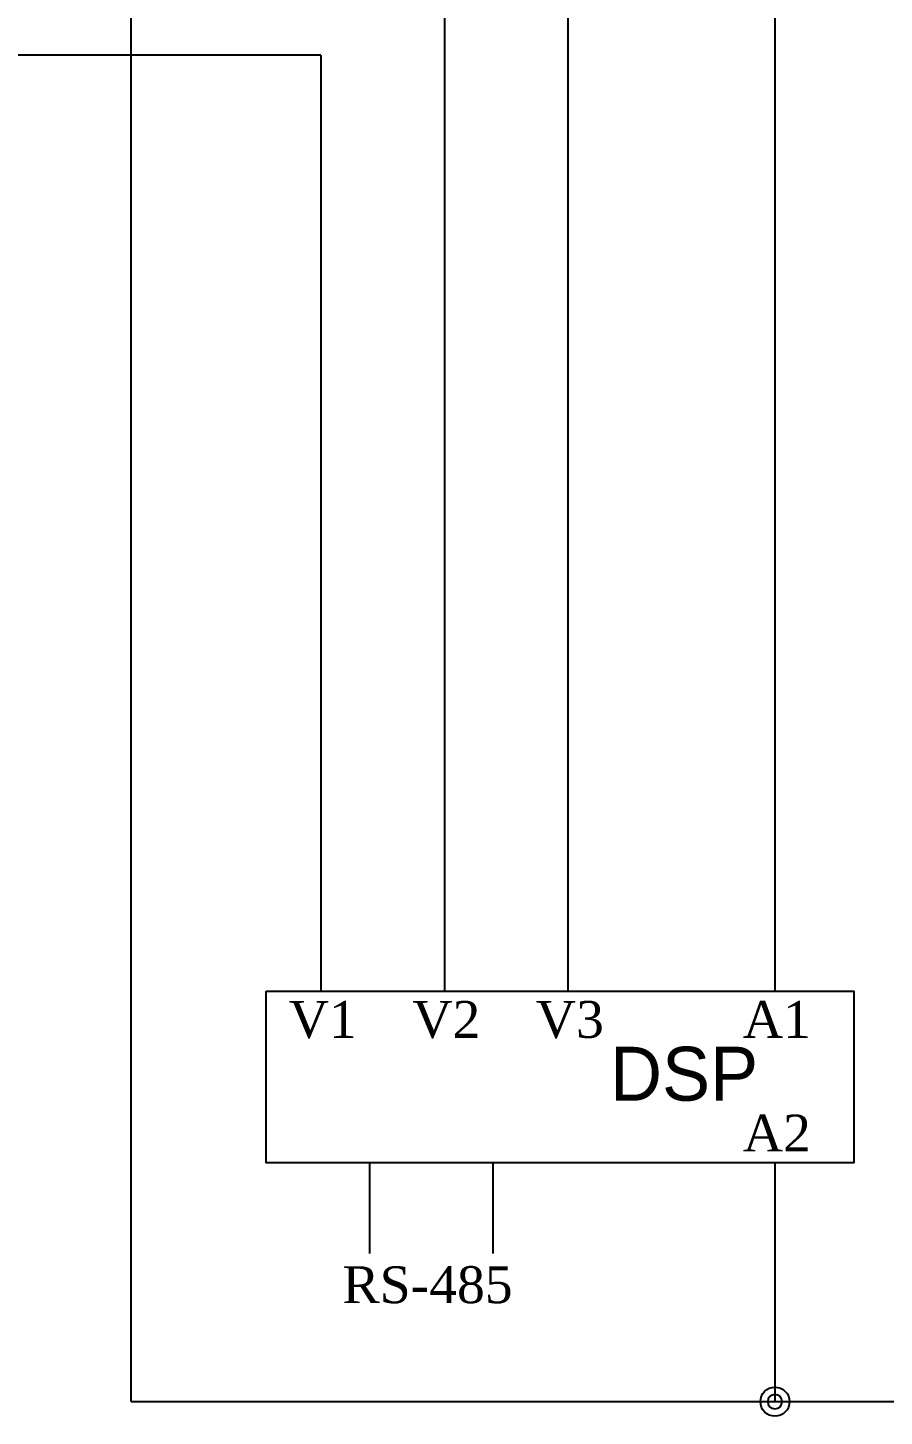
# Model space of a CAD drawing. Header units: millimetres. Extents: x 19 to 859, y 22 to 702.
# Drawn here: x 528.3 to 573.7, y 406.5 to 480 of the extents above; entities that cross this region are included whole.
import ezdxf

# ---------------------------------------------------------------- set-up
doc = ezdxf.new("R2010")
doc.units = ezdxf.units.MM
doc.layers.add('4', color=133, linetype='Continuous')
doc.layers.add('ASHADE', color=7, linetype='Continuous')
doc.styles.add('ghs', font='NGULIM.TTF')
doc.styles.add('HCM', font='batang.ttc')

msp = doc.modelspace()

# ---------------------------------------------------------------- linework, layer by layer
msp.add_lwpolyline([(540.97, 428.98), (572.112, 428.98), (572.112, 419.888), (540.97, 419.888)], close=True)
at = {"layer": '4', "color": 0}
msp.add_circle((567.931, 407.241), 0.772, dxfattribs=at)
at = {"layer": 'ASHADE', "ltscale": 2}
for p, q in [((567.931, 504.458), (567.931, 428.98)), ((533.806, 407.241), (533.806, 498.117)), ((567.931, 419.888), (567.931, 407.241)), ((533.806, 407.241), (615.691, 407.241))]:
    msp.add_line(p, q, dxfattribs=at)
at = {"layer": 'ASHADE', "color": 1, "ltscale": 2}
for p, q in [((556.959, 488.681), (556.959, 428.98)), ((550.411, 483.532), (550.411, 428.98)), ((543.864, 478.572), (543.864, 428.98))]:
    msp.add_line(p, q, dxfattribs=at)
at = {"layer": 'ASHADE', "color": 1, "linetype": 'ByBlock', "lineweight": 25, "ltscale": 2}
msp.add_line((543.864, 478.572), (507.73, 478.572), dxfattribs=at)
at = {"layer": 'ASHADE', "color": 3, "ltscale": 2}
for p, q in [((546.437, 419.888), (546.437, 415.084)), ((552.985, 419.888), (552.985, 415.084))]:
    msp.add_line(p, q, dxfattribs=at)
at = {"layer": 'ASHADE', "ltscale": 2}
for start, end in [(0, 180), (180, 0)]:
    msp.add_arc((567.931, 407.241), 0.381, start, end, dxfattribs=at)

# ---------------------------------------------------------------- texts
at = {"layer": 'ASHADE', "color": 0, "linetype": 'ByBlock', "lineweight": 25, "style": 'HCM'}
for s, p in [('V1', (542.164, 426.514)), ('V2', (548.711, 426.514)), ('V3', (555.259, 426.514)), ('A1', (566.231, 426.514)), ('A2', (566.231, 420.493)), ('RS-485', (545.012, 412.459))]:
    msp.add_text(s, height=1.9534, dxfattribs=at).set_placement(p)
at = {"layer": 'ASHADE', "ltscale": 2, "style": 'ghs'}
msp.add_text('DSP', height=2.856, dxfattribs=at).set_placement((559.188, 423.185))

doc.saveas('drawing.dxf')
